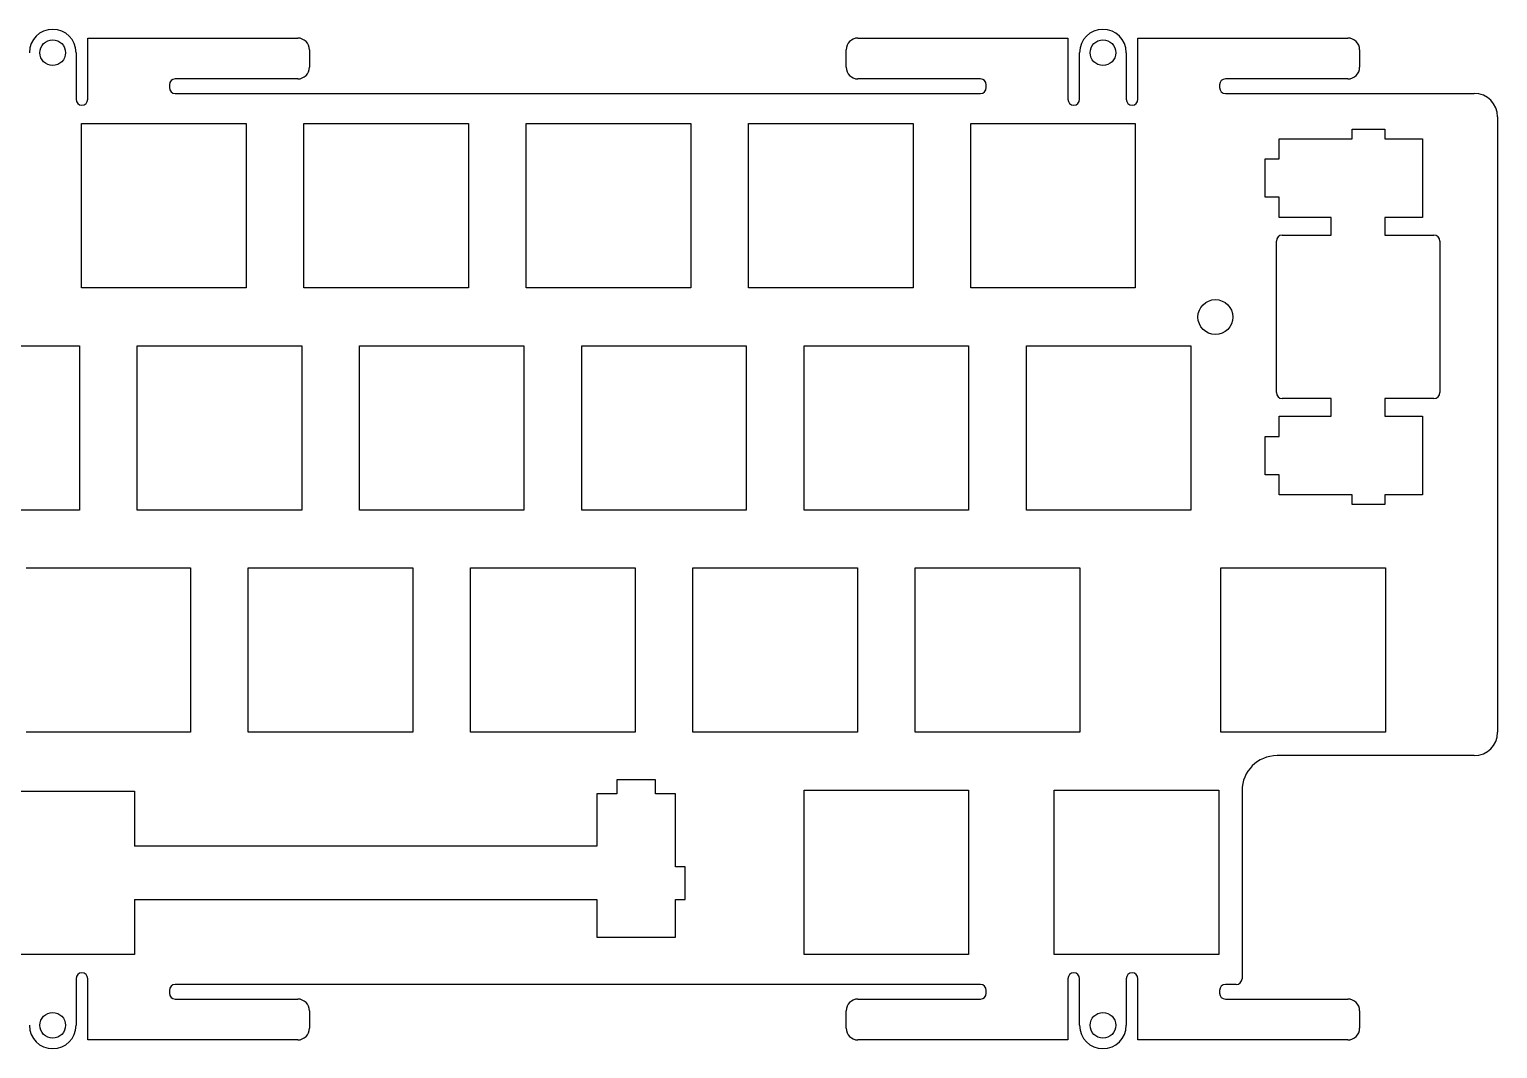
# Model space of a CAD drawing. Header units: millimetres. Extents: x -124 to 124, y -125 to -38.
# Drawn here: x -1.8 to 124.1, y -125.3 to -37.9 of the extents above; entities that cross this region are included whole.
import ezdxf

# ---------------------------------------------------------------- set-up
doc = ezdxf.new("R2010")
doc.units = ezdxf.units.MM
for name, color, linetype in [('Shape10721', 7, 'CONTINUOUS'), ('Shape12750', 7, 'CONTINUOUS'), ('Shape7301', 7, 'CONTINUOUS'), ('Shape7302', 7, 'CONTINUOUS'), ('Shape7304', 7, 'CONTINUOUS'), ('Shape7305', 7, 'CONTINUOUS'), ('Shape7307', 7, 'CONTINUOUS'), ('Shape7308', 7, 'CONTINUOUS'), ('Shape7309', 7, 'CONTINUOUS'), ('Shape7310', 7, 'CONTINUOUS'), ('Shape7311', 7, 'CONTINUOUS'), ('Shape7312', 7, 'CONTINUOUS'), ('Shape7313', 7, 'CONTINUOUS'), ('Shape7314', 7, 'CONTINUOUS'), ('Shape7315', 7, 'CONTINUOUS'), ('Shape7316', 7, 'CONTINUOUS'), ('Shape7317', 7, 'CONTINUOUS'), ('Shape7318', 7, 'CONTINUOUS'), ('Shape7319', 7, 'CONTINUOUS'), ('Shape7320', 7, 'CONTINUOUS'), ('Shape7321', 7, 'CONTINUOUS'), ('Shape7322', 7, 'CONTINUOUS'), ('Shape7323', 7, 'CONTINUOUS'), ('Shape7324', 7, 'CONTINUOUS'), ('Shape7325', 7, 'CONTINUOUS'), ('Shape7326', 7, 'CONTINUOUS'), ('Shape7327', 7, 'CONTINUOUS'), ('Shape7328', 7, 'CONTINUOUS'), ('Shape7329', 7, 'CONTINUOUS'), ('Shape7330', 7, 'CONTINUOUS'), ('Shape7331', 7, 'CONTINUOUS'), ('Shape7332', 7, 'CONTINUOUS'), ('Shape7333', 7, 'CONTINUOUS'), ('Shape7334', 7, 'CONTINUOUS'), ('Shape7335', 7, 'CONTINUOUS'), ('Shape7336', 7, 'CONTINUOUS'), ('Shape7337', 7, 'CONTINUOUS'), ('Shape7338', 7, 'CONTINUOUS'), ('Shape7339', 7, 'CONTINUOUS'), ('Shape7340', 7, 'CONTINUOUS'), ('Shape7341', 7, 'CONTINUOUS'), ('Shape7342', 7, 'CONTINUOUS'), ('Shape7343', 7, 'CONTINUOUS'), ('Shape7423', 7, 'CONTINUOUS'), ('Shape7424', 7, 'CONTINUOUS'), ('Shape7425', 7, 'CONTINUOUS'), ('Shape7426', 7, 'CONTINUOUS'), ('Shape7427', 7, 'CONTINUOUS'), ('Shape7428', 7, 'CONTINUOUS'), ('Shape7429', 7, 'CONTINUOUS'), ('Shape7430', 7, 'CONTINUOUS'), ('Shape7431', 7, 'CONTINUOUS'), ('Shape7432', 7, 'CONTINUOUS'), ('Shape7433', 7, 'CONTINUOUS'), ('Shape7434', 7, 'CONTINUOUS'), ('Shape7435', 7, 'CONTINUOUS'), ('Shape7436', 7, 'CONTINUOUS'), ('Shape7437', 7, 'CONTINUOUS'), ('Shape7438', 7, 'CONTINUOUS'), ('Shape7439', 7, 'CONTINUOUS'), ('Shape7440', 7, 'CONTINUOUS'), ('Shape7441', 7, 'CONTINUOUS'), ('Shape7442', 7, 'CONTINUOUS'), ('Shape7443', 7, 'CONTINUOUS'), ('Shape7444', 7, 'CONTINUOUS'), ('Shape7445', 7, 'CONTINUOUS'), ('Shape7446', 7, 'CONTINUOUS'), ('Shape7447', 7, 'CONTINUOUS'), ('Shape7448', 7, 'CONTINUOUS'), ('Shape7449', 7, 'CONTINUOUS'), ('Shape7450', 7, 'CONTINUOUS'), ('Shape7451', 7, 'CONTINUOUS'), ('Shape7452', 7, 'CONTINUOUS'), ('Shape7453', 7, 'CONTINUOUS'), ('Shape7454', 7, 'CONTINUOUS'), ('Shape7455', 7, 'CONTINUOUS'), ('Shape7456', 7, 'CONTINUOUS'), ('Shape7457', 7, 'CONTINUOUS'), ('Shape7458', 7, 'CONTINUOUS'), ('Shape7459', 7, 'CONTINUOUS'), ('Shape7460', 7, 'CONTINUOUS'), ('Shape7461', 7, 'CONTINUOUS'), ('Shape7462', 7, 'CONTINUOUS'), ('Shape7463', 7, 'CONTINUOUS'), ('Shape7464', 7, 'CONTINUOUS'), ('Shape7465', 7, 'CONTINUOUS'), ('Shape7466', 7, 'CONTINUOUS'), ('Shape7721', 7, 'CONTINUOUS'), ('Shape7722', 7, 'CONTINUOUS'), ('Shape7723', 7, 'CONTINUOUS'), ('Shape7724', 7, 'CONTINUOUS'), ('Shape7725', 7, 'CONTINUOUS'), ('Shape7726', 7, 'CONTINUOUS'), ('Shape7727', 7, 'CONTINUOUS'), ('Shape7728', 7, 'CONTINUOUS'), ('Shape7733', 7, 'CONTINUOUS'), ('Shape7734', 7, 'CONTINUOUS'), ('Shape7735', 7, 'CONTINUOUS'), ('Shape7736', 7, 'CONTINUOUS'), ('Shape7737', 7, 'CONTINUOUS'), ('Shape7738', 7, 'CONTINUOUS'), ('Shape7739', 7, 'CONTINUOUS'), ('Shape7740', 7, 'CONTINUOUS'), ('Shape7741', 7, 'CONTINUOUS'), ('Shape7742', 7, 'CONTINUOUS'), ('Shape7743', 7, 'CONTINUOUS'), ('Shape7744', 7, 'CONTINUOUS'), ('Shape7745', 7, 'CONTINUOUS'), ('Shape7761', 7, 'CONTINUOUS'), ('Shape7762', 7, 'CONTINUOUS'), ('Shape7764', 7, 'CONTINUOUS'), ('Shape7765', 7, 'CONTINUOUS'), ('Shape7766', 7, 'CONTINUOUS'), ('Shape7767', 7, 'CONTINUOUS'), ('Shape7768', 7, 'CONTINUOUS'), ('Shape7778', 7, 'CONTINUOUS'), ('Shape7779', 7, 'CONTINUOUS'), ('Shape7780', 7, 'CONTINUOUS'), ('Shape7781', 7, 'CONTINUOUS'), ('Shape7782', 7, 'CONTINUOUS'), ('Shape7783', 7, 'CONTINUOUS'), ('Shape7784', 7, 'CONTINUOUS'), ('Shape7785', 7, 'CONTINUOUS'), ('Shape7786', 7, 'CONTINUOUS'), ('Shape7787', 7, 'CONTINUOUS'), ('Shape7788', 7, 'CONTINUOUS'), ('Shape7789', 7, 'CONTINUOUS'), ('Shape7790', 7, 'CONTINUOUS'), ('Shape7791', 7, 'CONTINUOUS'), ('Shape7792', 7, 'CONTINUOUS'), ('Shape7793', 7, 'CONTINUOUS'), ('Shape7794', 7, 'CONTINUOUS'), ('Shape7795', 7, 'CONTINUOUS'), ('Shape7796', 7, 'CONTINUOUS'), ('Shape7797', 7, 'CONTINUOUS'), ('Shape7799', 7, 'CONTINUOUS'), ('Shape7800', 7, 'CONTINUOUS'), ('Shape7801', 7, 'CONTINUOUS'), ('Shape7834', 7, 'CONTINUOUS'), ('Shape7835', 7, 'CONTINUOUS'), ('Shape7836', 7, 'CONTINUOUS'), ('Shape7837', 7, 'CONTINUOUS'), ('Shape7838', 7, 'CONTINUOUS'), ('Shape7839', 7, 'CONTINUOUS'), ('Shape7840', 7, 'CONTINUOUS'), ('Shape7841', 7, 'CONTINUOUS'), ('Shape7842', 7, 'CONTINUOUS'), ('Shape7843', 7, 'CONTINUOUS'), ('Shape7844', 7, 'CONTINUOUS'), ('Shape7845', 7, 'CONTINUOUS'), ('Shape7846', 7, 'CONTINUOUS'), ('Shape7847', 7, 'CONTINUOUS'), ('Shape7848', 7, 'CONTINUOUS'), ('Shape7849', 7, 'CONTINUOUS'), ('Shape7850', 7, 'CONTINUOUS'), ('Shape7851', 7, 'CONTINUOUS'), ('Shape7852', 7, 'CONTINUOUS'), ('Shape7853', 7, 'CONTINUOUS'), ('Shape7870', 7, 'CONTINUOUS'), ('Shape7871', 7, 'CONTINUOUS'), ('Shape7872', 7, 'CONTINUOUS'), ('Shape7874', 7, 'CONTINUOUS'), ('Shape7875', 7, 'CONTINUOUS'), ('Shape7876', 7, 'CONTINUOUS'), ('Shape7877', 7, 'CONTINUOUS'), ('Shape7878', 7, 'CONTINUOUS'), ('Shape7879', 7, 'CONTINUOUS'), ('Shape7880', 7, 'CONTINUOUS'), ('Shape7881', 7, 'CONTINUOUS'), ('Shape7882', 7, 'CONTINUOUS'), ('Shape7883', 7, 'CONTINUOUS'), ('Shape7884', 7, 'CONTINUOUS'), ('Shape7885', 7, 'CONTINUOUS'), ('Shape7886', 7, 'CONTINUOUS'), ('Shape7887', 7, 'CONTINUOUS'), ('Shape7888', 7, 'CONTINUOUS'), ('Shape7889', 7, 'CONTINUOUS'), ('Shape7890', 7, 'CONTINUOUS'), ('Shape7891', 7, 'CONTINUOUS'), ('Shape7892', 7, 'CONTINUOUS'), ('Shape7893', 7, 'CONTINUOUS'), ('Shape7898', 7, 'CONTINUOUS'), ('Shape7899', 7, 'CONTINUOUS'), ('Shape7900', 7, 'CONTINUOUS'), ('Shape7901', 7, 'CONTINUOUS'), ('Shape7902', 7, 'CONTINUOUS'), ('Shape7903', 7, 'CONTINUOUS'), ('Shape7904', 7, 'CONTINUOUS'), ('Shape7905', 7, 'CONTINUOUS'), ('Shape7906', 7, 'CONTINUOUS'), ('Shape7907', 7, 'CONTINUOUS'), ('Shape7908', 7, 'CONTINUOUS'), ('Shape7909', 7, 'CONTINUOUS'), ('Shape7910', 7, 'CONTINUOUS'), ('Shape7911', 7, 'CONTINUOUS'), ('Shape7912', 7, 'CONTINUOUS'), ('Shape7913', 7, 'CONTINUOUS'), ('Shape7914', 7, 'CONTINUOUS'), ('Shape7915', 7, 'CONTINUOUS'), ('Shape7916', 7, 'CONTINUOUS'), ('Shape7917', 7, 'CONTINUOUS'), ('Shape7918', 7, 'CONTINUOUS'), ('Shape7919', 7, 'CONTINUOUS'), ('Shape7920', 7, 'CONTINUOUS'), ('Shape7921', 7, 'CONTINUOUS'), ('Shape7922', 7, 'CONTINUOUS'), ('Shape7923', 7, 'CONTINUOUS'), ('Shape7924', 7, 'CONTINUOUS'), ('Shape7925', 7, 'CONTINUOUS'), ('Shape7926', 7, 'CONTINUOUS'), ('Shape7927', 7, 'CONTINUOUS'), ('Shape7928', 7, 'CONTINUOUS'), ('Shape7929', 7, 'CONTINUOUS'), ('Shape7930', 7, 'CONTINUOUS'), ('Shape7931', 7, 'CONTINUOUS'), ('Shape7932', 7, 'CONTINUOUS'), ('Shape7933', 7, 'CONTINUOUS'), ('Shape7934', 7, 'CONTINUOUS'), ('Shape7935', 7, 'CONTINUOUS'), ('Shape7936', 7, 'CONTINUOUS')]:
    doc.layers.add(name, color=color, linetype=linetype)

msp = doc.modelspace()

# ---------------------------------------------------------------- linework, layer by layer
at = {"layer": 'Shape10721'}
msp.add_line((111.611, -46.4414), (114.412, -46.4414), dxfattribs=at)
at = {"layer": 'Shape12750'}
msp.add_circle((99.8866, -62.5672), 1.5, dxfattribs=at)
at = {"layer": 'Shape7301'}
msp.add_circle((90.2422, -39.8926), 1.1, dxfattribs=at)
at = {"layer": 'Shape7302'}
msp.add_circle((0.24222, -39.8926), 1.1, dxfattribs=at)
at = {"layer": 'Shape7304'}
msp.add_circle((90.2422, -123.291), 1.1, dxfattribs=at)
at = {"layer": 'Shape7305'}
msp.add_circle((0.24222, -123.291), 1.1, dxfattribs=at)
at = {"layer": 'Shape7307'}
msp.add_line((101.661, -119.792), (100.742, -119.792), dxfattribs=at)
at = {"layer": 'Shape7308'}
msp.add_arc((100.742, -120.292), 0.5, 90, 180, dxfattribs=at)
at = {"layer": 'Shape7309'}
msp.add_line((100.242, -120.292), (100.242, -120.541), dxfattribs=at)
at = {"layer": 'Shape7310'}
msp.add_arc((100.742, -120.541), 0.5, -180, -90, dxfattribs=at)
at = {"layer": 'Shape7311'}
msp.add_line((100.742, -121.041), (111.242, -121.041), dxfattribs=at)
at = {"layer": 'Shape7312'}
msp.add_arc((111.242, -122.041), 1, 0, 90, dxfattribs=at)
at = {"layer": 'Shape7313'}
msp.add_line((112.242, -122.041), (112.242, -123.541), dxfattribs=at)
at = {"layer": 'Shape7314'}
msp.add_arc((111.242, -123.541), 1, -90, 0, dxfattribs=at)
at = {"layer": 'Shape7315'}
msp.add_line((111.242, -124.541), (93.2422, -124.541), dxfattribs=at)
at = {"layer": 'Shape7316'}
msp.add_line((93.2422, -124.541), (93.2422, -119.291), dxfattribs=at)
at = {"layer": 'Shape7317'}
msp.add_arc((92.7422, -119.291), 0.5, 0, 180, dxfattribs=at)
at = {"layer": 'Shape7318'}
msp.add_line((92.2422, -119.291), (92.2422, -123.291), dxfattribs=at)
at = {"layer": 'Shape7319'}
msp.add_arc((90.2422, -123.291), 2, 180, 0, dxfattribs=at)
at = {"layer": 'Shape7320'}
msp.add_line((88.2422, -123.291), (88.2422, -119.291), dxfattribs=at)
at = {"layer": 'Shape7321'}
msp.add_arc((87.7422, -119.291), 0.5, 0, 180, dxfattribs=at)
at = {"layer": 'Shape7322'}
msp.add_line((87.2422, -119.291), (87.2422, -124.541), dxfattribs=at)
at = {"layer": 'Shape7323'}
msp.add_line((87.2422, -124.541), (69.2422, -124.541), dxfattribs=at)
at = {"layer": 'Shape7324'}
msp.add_arc((69.2422, -123.541), 1, 180, -90, dxfattribs=at)
at = {"layer": 'Shape7325'}
msp.add_line((68.2422, -123.541), (68.2422, -122.041), dxfattribs=at)
at = {"layer": 'Shape7326'}
msp.add_arc((69.2422, -122.041), 1, 90, 180, dxfattribs=at)
at = {"layer": 'Shape7327'}
msp.add_line((69.2422, -121.041), (79.7422, -121.041), dxfattribs=at)
at = {"layer": 'Shape7328'}
msp.add_arc((79.7422, -120.541), 0.5, -90, 0, dxfattribs=at)
at = {"layer": 'Shape7329'}
msp.add_line((80.2422, -120.541), (80.2422, -120.292), dxfattribs=at)
at = {"layer": 'Shape7330'}
msp.add_arc((79.7422, -120.292), 0.5, 0, 90, dxfattribs=at)
at = {"layer": 'Shape7331'}
msp.add_line((79.7422, -119.792), (10.7422, -119.792), dxfattribs=at)
at = {"layer": 'Shape7332'}
msp.add_arc((10.7422, -120.292), 0.5, 90, 180, dxfattribs=at)
at = {"layer": 'Shape7333'}
msp.add_line((10.2422, -120.292), (10.2422, -120.541), dxfattribs=at)
at = {"layer": 'Shape7334'}
msp.add_arc((10.7422, -120.541), 0.5, 180, -90, dxfattribs=at)
at = {"layer": 'Shape7335'}
msp.add_line((10.7422, -121.041), (21.2422, -121.041), dxfattribs=at)
at = {"layer": 'Shape7336'}
msp.add_arc((21.2422, -122.041), 1, 0, 90, dxfattribs=at)
at = {"layer": 'Shape7337'}
msp.add_line((22.2422, -122.041), (22.2422, -123.541), dxfattribs=at)
at = {"layer": 'Shape7338'}
msp.add_arc((21.2422, -123.541), 1, -90, 0, dxfattribs=at)
at = {"layer": 'Shape7339'}
msp.add_line((21.2422, -124.541), (3.24222, -124.541), dxfattribs=at)
at = {"layer": 'Shape7340'}
msp.add_line((3.24222, -124.541), (3.24222, -119.291), dxfattribs=at)
at = {"layer": 'Shape7341'}
msp.add_arc((2.74222, -119.291), 0.5, 0, 180, dxfattribs=at)
at = {"layer": 'Shape7342'}
msp.add_line((2.24222, -119.291), (2.24222, -123.291), dxfattribs=at)
at = {"layer": 'Shape7343'}
msp.add_arc((0.24222, -123.291), 2, 180, 0, dxfattribs=at)
at = {"layer": 'Shape7423'}
msp.add_arc((0.24222, -39.8926), 2, 0, 180, dxfattribs=at)
at = {"layer": 'Shape7424'}
msp.add_line((2.24222, -39.8926), (2.24222, -43.8926), dxfattribs=at)
at = {"layer": 'Shape7425'}
msp.add_arc((2.74222, -43.8926), 0.5, 180, 0, dxfattribs=at)
at = {"layer": 'Shape7426'}
msp.add_line((3.24222, -43.8926), (3.24222, -38.6426), dxfattribs=at)
at = {"layer": 'Shape7427'}
msp.add_line((3.24222, -38.6426), (21.2422, -38.6426), dxfattribs=at)
at = {"layer": 'Shape7428'}
msp.add_arc((21.2422, -39.6426), 1, 0, 90, dxfattribs=at)
at = {"layer": 'Shape7429'}
msp.add_line((22.2422, -39.6426), (22.2422, -41.1426), dxfattribs=at)
at = {"layer": 'Shape7430'}
msp.add_arc((21.2422, -41.1426), 1, -90, 0, dxfattribs=at)
at = {"layer": 'Shape7431'}
msp.add_line((21.2422, -42.1426), (10.7422, -42.1426), dxfattribs=at)
at = {"layer": 'Shape7432'}
msp.add_arc((10.7422, -42.6426), 0.5, 90, 180, dxfattribs=at)
at = {"layer": 'Shape7433'}
msp.add_line((10.2422, -42.6426), (10.2422, -42.8917), dxfattribs=at)
at = {"layer": 'Shape7434'}
msp.add_arc((10.7422, -42.8917), 0.5, 180, -90, dxfattribs=at)
at = {"layer": 'Shape7435'}
msp.add_line((10.7422, -43.3917), (79.7422, -43.3917), dxfattribs=at)
at = {"layer": 'Shape7436'}
msp.add_arc((79.7422, -42.8917), 0.5, -90, 0, dxfattribs=at)
at = {"layer": 'Shape7437'}
msp.add_line((80.2422, -42.8917), (80.2422, -42.6426), dxfattribs=at)
at = {"layer": 'Shape7438'}
msp.add_arc((79.7422, -42.6426), 0.5, 0, 90, dxfattribs=at)
at = {"layer": 'Shape7439'}
msp.add_line((79.7422, -42.1426), (69.2422, -42.1426), dxfattribs=at)
at = {"layer": 'Shape7440'}
msp.add_arc((69.2422, -41.1426), 1, 180, -90, dxfattribs=at)
at = {"layer": 'Shape7441'}
msp.add_line((68.2422, -41.1426), (68.2422, -39.6426), dxfattribs=at)
at = {"layer": 'Shape7442'}
msp.add_arc((69.2422, -39.6426), 1, 90, 180, dxfattribs=at)
at = {"layer": 'Shape7443'}
msp.add_line((69.2422, -38.6426), (87.2422, -38.6426), dxfattribs=at)
at = {"layer": 'Shape7444'}
msp.add_line((87.2422, -38.6426), (87.2422, -43.8926), dxfattribs=at)
at = {"layer": 'Shape7445'}
msp.add_arc((87.7422, -43.8926), 0.5, 180, 0, dxfattribs=at)
at = {"layer": 'Shape7446'}
msp.add_line((88.2422, -43.8926), (88.2422, -39.8926), dxfattribs=at)
at = {"layer": 'Shape7447'}
msp.add_arc((90.2422, -39.8926), 2, 0, 180, dxfattribs=at)
at = {"layer": 'Shape7448'}
msp.add_line((92.2422, -39.8926), (92.2422, -43.8926), dxfattribs=at)
at = {"layer": 'Shape7449'}
msp.add_arc((92.7422, -43.8926), 0.5, 180, 0, dxfattribs=at)
at = {"layer": 'Shape7450'}
msp.add_line((93.2422, -43.8926), (93.2422, -38.6426), dxfattribs=at)
at = {"layer": 'Shape7451'}
msp.add_line((93.2422, -38.6426), (111.242, -38.6426), dxfattribs=at)
at = {"layer": 'Shape7452'}
msp.add_arc((111.242, -39.6426), 1, 0, 90, dxfattribs=at)
at = {"layer": 'Shape7453'}
msp.add_line((112.242, -39.6426), (112.242, -41.1426), dxfattribs=at)
at = {"layer": 'Shape7454'}
msp.add_arc((111.242, -41.1426), 1, -90, 0, dxfattribs=at)
at = {"layer": 'Shape7455'}
msp.add_line((111.242, -42.1426), (100.742, -42.1426), dxfattribs=at)
at = {"layer": 'Shape7456'}
msp.add_arc((100.742, -42.6426), 0.5, 90, 180, dxfattribs=at)
at = {"layer": 'Shape7457'}
msp.add_line((100.242, -42.6426), (100.242, -42.8917), dxfattribs=at)
at = {"layer": 'Shape7458'}
msp.add_arc((100.742, -42.8917), 0.5, -180, -90, dxfattribs=at)
at = {"layer": 'Shape7459'}
msp.add_line((100.742, -43.3917), (122.067, -43.3917), dxfattribs=at)
at = {"layer": 'Shape7460'}
msp.add_arc((122.067, -45.3917), 2, 0, 90, dxfattribs=at)
at = {"layer": 'Shape7461'}
msp.add_line((124.067, -45.3917), (124.067, -98.1667), dxfattribs=at)
at = {"layer": 'Shape7462'}
msp.add_arc((122.067, -98.1667), 2, -90, 0, dxfattribs=at)
at = {"layer": 'Shape7463'}
msp.add_line((122.067, -100.167), (105.161, -100.167), dxfattribs=at)
at = {"layer": 'Shape7464'}
msp.add_arc((105.161, -103.167), 3, 90, 180, dxfattribs=at)
at = {"layer": 'Shape7465'}
msp.add_line((102.161, -103.167), (102.161, -119.292), dxfattribs=at)
at = {"layer": 'Shape7466'}
msp.add_arc((101.661, -119.292), 0.5, -90, 0, dxfattribs=at)
at = {"layer": 'Shape7721'}
msp.add_line((86.0612, -117.217), (86.0612, -103.117), dxfattribs=at)
at = {"layer": 'Shape7722'}
msp.add_line((86.0612, -103.117), (100.161, -103.117), dxfattribs=at)
at = {"layer": 'Shape7723'}
msp.add_line((100.161, -103.117), (100.161, -117.217), dxfattribs=at)
at = {"layer": 'Shape7724'}
msp.add_line((100.161, -117.217), (86.0612, -117.217), dxfattribs=at)
at = {"layer": 'Shape7725'}
msp.add_line((78.7292, -103.117), (78.7292, -117.217), dxfattribs=at)
at = {"layer": 'Shape7726'}
msp.add_line((78.7292, -117.217), (64.6302, -117.217), dxfattribs=at)
at = {"layer": 'Shape7727'}
msp.add_line((64.6302, -117.217), (64.6302, -103.117), dxfattribs=at)
at = {"layer": 'Shape7728'}
msp.add_line((64.6302, -103.117), (78.7292, -103.117), dxfattribs=at)
at = {"layer": 'Shape7733'}
msp.add_line((46.8664, -115.746), (53.6154, -115.746), dxfattribs=at)
at = {"layer": 'Shape7734'}
msp.add_line((53.6154, -115.746), (53.6154, -112.516), dxfattribs=at)
at = {"layer": 'Shape7735'}
msp.add_line((53.6154, -112.516), (54.4394, -112.516), dxfattribs=at)
at = {"layer": 'Shape7736'}
msp.add_line((54.4394, -112.516), (54.4394, -109.715), dxfattribs=at)
at = {"layer": 'Shape7737'}
msp.add_line((54.4394, -109.715), (53.6154, -109.715), dxfattribs=at)
at = {"layer": 'Shape7738'}
msp.add_line((53.6154, -109.715), (53.6154, -103.445), dxfattribs=at)
at = {"layer": 'Shape7739'}
msp.add_line((53.6154, -103.445), (51.8904, -103.445), dxfattribs=at)
at = {"layer": 'Shape7740'}
msp.add_line((51.8904, -103.445), (51.8904, -102.245), dxfattribs=at)
at = {"layer": 'Shape7741'}
msp.add_line((51.8904, -102.245), (48.5894, -102.245), dxfattribs=at)
at = {"layer": 'Shape7742'}
msp.add_line((48.5894, -102.245), (48.5894, -103.445), dxfattribs=at)
at = {"layer": 'Shape7743'}
msp.add_line((48.5894, -103.445), (46.8664, -103.445), dxfattribs=at)
at = {"layer": 'Shape7744'}
msp.add_line((46.8664, -103.445), (46.8664, -107.916), dxfattribs=at)
at = {"layer": 'Shape7745'}
msp.add_line((46.8664, -107.916), (7.24163, -107.916), dxfattribs=at)
at = {"layer": 'Shape7761'}
msp.add_line((7.24163, -112.516), (46.8664, -112.516), dxfattribs=at)
at = {"layer": 'Shape7762'}
msp.add_line((46.8664, -112.516), (46.8664, -115.746), dxfattribs=at)
at = {"layer": 'Shape7764'}
msp.add_line((-6.75767, -103.215), (7.24212, -103.215), dxfattribs=at)
at = {"layer": 'Shape7765'}
msp.add_line((7.24212, -103.215), (7.24213, -107.916), dxfattribs=at)
at = {"layer": 'Shape7766'}
msp.add_line((7.24163, -112.516), (7.24212, -112.516), dxfattribs=at)
at = {"layer": 'Shape7767'}
msp.add_line((7.24212, -117.217), (-6.75768, -117.217), dxfattribs=at)
at = {"layer": 'Shape7768'}
msp.add_line((7.24212, -112.516), (7.24212, -117.217), dxfattribs=at)
at = {"layer": 'Shape7778'}
msp.add_line((97.7792, -65.0167), (97.7792, -79.1167), dxfattribs=at)
at = {"layer": 'Shape7779'}
msp.add_line((97.7792, -79.1167), (83.6792, -79.1167), dxfattribs=at)
at = {"layer": 'Shape7780'}
msp.add_line((83.6792, -79.1167), (83.6792, -65.0167), dxfattribs=at)
at = {"layer": 'Shape7781'}
msp.add_line((83.6792, -65.0167), (97.7792, -65.0167), dxfattribs=at)
at = {"layer": 'Shape7782'}
msp.add_line((64.6302, -65.0167), (78.7292, -65.0167), dxfattribs=at)
at = {"layer": 'Shape7783'}
msp.add_line((78.7292, -65.0167), (78.7292, -79.1167), dxfattribs=at)
at = {"layer": 'Shape7784'}
msp.add_line((78.7292, -79.1167), (64.6302, -79.1167), dxfattribs=at)
at = {"layer": 'Shape7785'}
msp.add_line((64.6302, -79.1167), (64.6302, -65.0167), dxfattribs=at)
at = {"layer": 'Shape7786'}
msp.add_line((45.5792, -79.1167), (45.5792, -65.0167), dxfattribs=at)
at = {"layer": 'Shape7787'}
msp.add_line((45.5792, -65.0167), (59.6792, -65.0167), dxfattribs=at)
at = {"layer": 'Shape7788'}
msp.add_line((59.6792, -65.0167), (59.6792, -79.1167), dxfattribs=at)
at = {"layer": 'Shape7789'}
msp.add_line((59.6792, -79.1167), (45.5792, -79.1167), dxfattribs=at)
at = {"layer": 'Shape7790'}
msp.add_line((26.5302, -65.0167), (40.6302, -65.0167), dxfattribs=at)
at = {"layer": 'Shape7791'}
msp.add_line((40.6302, -65.0167), (40.6302, -79.1167), dxfattribs=at)
at = {"layer": 'Shape7792'}
msp.add_line((40.6302, -79.1167), (26.5302, -79.1167), dxfattribs=at)
at = {"layer": 'Shape7793'}
msp.add_line((26.5302, -79.1167), (26.5302, -65.0167), dxfattribs=at)
at = {"layer": 'Shape7794'}
msp.add_line((7.47922, -79.1167), (7.47922, -65.0167), dxfattribs=at)
at = {"layer": 'Shape7795'}
msp.add_line((7.47922, -65.0167), (21.5792, -65.0167), dxfattribs=at)
at = {"layer": 'Shape7796'}
msp.add_line((21.5792, -65.0167), (21.5792, -79.1167), dxfattribs=at)
at = {"layer": 'Shape7797'}
msp.add_line((21.5792, -79.1167), (7.47922, -79.1167), dxfattribs=at)
at = {"layer": 'Shape7799'}
msp.add_line((-11.5708, -65.0167), (2.53022, -65.0167), dxfattribs=at)
at = {"layer": 'Shape7800'}
msp.add_line((2.53022, -65.0167), (2.53022, -79.1167), dxfattribs=at)
at = {"layer": 'Shape7801'}
msp.add_line((2.53022, -79.1167), (-11.5708, -79.1167), dxfattribs=at)
at = {"layer": 'Shape7834'}
msp.add_line((2.71722, -45.9667), (16.8172, -45.9667), dxfattribs=at)
at = {"layer": 'Shape7835'}
msp.add_line((16.8172, -45.9667), (16.8172, -60.0667), dxfattribs=at)
at = {"layer": 'Shape7836'}
msp.add_line((16.8172, -60.0667), (2.71722, -60.0667), dxfattribs=at)
at = {"layer": 'Shape7837'}
msp.add_line((2.71722, -60.0667), (2.71722, -45.9667), dxfattribs=at)
at = {"layer": 'Shape7838'}
msp.add_line((21.7672, -45.9667), (35.8672, -45.9667), dxfattribs=at)
at = {"layer": 'Shape7839'}
msp.add_line((35.8672, -45.9667), (35.8672, -60.0667), dxfattribs=at)
at = {"layer": 'Shape7840'}
msp.add_line((35.8672, -60.0667), (21.7672, -60.0667), dxfattribs=at)
at = {"layer": 'Shape7841'}
msp.add_line((21.7672, -60.0667), (21.7672, -45.9667), dxfattribs=at)
at = {"layer": 'Shape7842'}
msp.add_line((40.8172, -45.9667), (54.9172, -45.9667), dxfattribs=at)
at = {"layer": 'Shape7843'}
msp.add_line((54.9172, -45.9667), (54.9172, -60.0667), dxfattribs=at)
at = {"layer": 'Shape7844'}
msp.add_line((54.9172, -60.0667), (40.8172, -60.0667), dxfattribs=at)
at = {"layer": 'Shape7845'}
msp.add_line((40.8172, -60.0667), (40.8172, -45.9667), dxfattribs=at)
at = {"layer": 'Shape7846'}
msp.add_line((59.8672, -45.9667), (73.9672, -45.9667), dxfattribs=at)
at = {"layer": 'Shape7847'}
msp.add_line((73.9672, -45.9667), (73.9672, -60.0667), dxfattribs=at)
at = {"layer": 'Shape7848'}
msp.add_line((73.9672, -60.0667), (59.8672, -60.0667), dxfattribs=at)
at = {"layer": 'Shape7849'}
msp.add_line((59.8672, -60.0667), (59.8672, -45.9667), dxfattribs=at)
at = {"layer": 'Shape7850'}
msp.add_line((78.9172, -45.9667), (93.0172, -45.9667), dxfattribs=at)
at = {"layer": 'Shape7851'}
msp.add_line((93.0172, -45.9667), (93.0172, -60.0667), dxfattribs=at)
at = {"layer": 'Shape7852'}
msp.add_line((93.0172, -60.0667), (78.9172, -60.0667), dxfattribs=at)
at = {"layer": 'Shape7853'}
msp.add_line((78.9172, -60.0667), (78.9172, -45.9667), dxfattribs=at)
at = {"layer": 'Shape7870'}
msp.add_line((-2.04578, -84.0667), (12.0542, -84.0667), dxfattribs=at)
at = {"layer": 'Shape7871'}
msp.add_line((12.0542, -84.0667), (12.0542, -98.1667), dxfattribs=at)
at = {"layer": 'Shape7872'}
msp.add_line((12.0542, -98.1667), (-2.04578, -98.1667), dxfattribs=at)
at = {"layer": 'Shape7874'}
msp.add_line((17.0042, -84.0667), (31.1042, -84.0667), dxfattribs=at)
at = {"layer": 'Shape7875'}
msp.add_line((31.1042, -84.0667), (31.1042, -98.1667), dxfattribs=at)
at = {"layer": 'Shape7876'}
msp.add_line((31.1042, -98.1667), (17.0042, -98.1667), dxfattribs=at)
at = {"layer": 'Shape7877'}
msp.add_line((17.0042, -98.1667), (17.0042, -84.0667), dxfattribs=at)
at = {"layer": 'Shape7878'}
msp.add_line((36.0542, -84.0667), (50.1542, -84.0667), dxfattribs=at)
at = {"layer": 'Shape7879'}
msp.add_line((50.1542, -84.0667), (50.1542, -98.1667), dxfattribs=at)
at = {"layer": 'Shape7880'}
msp.add_line((50.1542, -98.1667), (36.0542, -98.1667), dxfattribs=at)
at = {"layer": 'Shape7881'}
msp.add_line((36.0542, -98.1667), (36.0542, -84.0667), dxfattribs=at)
at = {"layer": 'Shape7882'}
msp.add_line((55.1042, -84.0667), (69.2042, -84.0667), dxfattribs=at)
at = {"layer": 'Shape7883'}
msp.add_line((69.2042, -84.0667), (69.2042, -98.1667), dxfattribs=at)
at = {"layer": 'Shape7884'}
msp.add_line((69.2042, -98.1667), (55.1042, -98.1667), dxfattribs=at)
at = {"layer": 'Shape7885'}
msp.add_line((55.1042, -98.1667), (55.1042, -84.0667), dxfattribs=at)
at = {"layer": 'Shape7886'}
msp.add_line((74.1542, -84.0667), (88.2542, -84.0667), dxfattribs=at)
at = {"layer": 'Shape7887'}
msp.add_line((88.2542, -84.0667), (88.2542, -98.1667), dxfattribs=at)
at = {"layer": 'Shape7888'}
msp.add_line((88.2542, -98.1667), (74.1542, -98.1667), dxfattribs=at)
at = {"layer": 'Shape7889'}
msp.add_line((74.1542, -98.1667), (74.1542, -84.0667), dxfattribs=at)
at = {"layer": 'Shape7890'}
msp.add_line((100.348, -84.0667), (114.448, -84.0667), dxfattribs=at)
at = {"layer": 'Shape7891'}
msp.add_line((114.448, -84.0667), (114.448, -98.1667), dxfattribs=at)
at = {"layer": 'Shape7892'}
msp.add_line((114.448, -98.1667), (100.348, -98.1667), dxfattribs=at)
at = {"layer": 'Shape7893'}
msp.add_line((100.348, -98.1667), (100.348, -84.0667), dxfattribs=at)
at = {"layer": 'Shape7898'}
msp.add_line((118.611, -69.5413), (114.412, -69.5413), dxfattribs=at)
at = {"layer": 'Shape7899'}
msp.add_arc((118.611, -69.0413), 0.5, -90, 0, dxfattribs=at)
at = {"layer": 'Shape7900'}
msp.add_line((114.412, -69.5413), (114.412, -71.0667), dxfattribs=at)
at = {"layer": 'Shape7901'}
msp.add_line((114.412, -71.0667), (117.64, -71.0667), dxfattribs=at)
at = {"layer": 'Shape7902'}
msp.add_line((117.64, -71.0667), (117.64, -77.8164), dxfattribs=at)
at = {"layer": 'Shape7903'}
msp.add_line((117.64, -77.8164), (114.412, -77.8164), dxfattribs=at)
at = {"layer": 'Shape7904'}
msp.add_line((114.412, -77.8164), (114.412, -78.6419), dxfattribs=at)
at = {"layer": 'Shape7905'}
msp.add_line((114.412, -78.6419), (111.611, -78.6419), dxfattribs=at)
at = {"layer": 'Shape7906'}
msp.add_line((111.611, -78.6419), (111.611, -77.8164), dxfattribs=at)
at = {"layer": 'Shape7907'}
msp.add_line((111.611, -77.8164), (105.341, -77.8164), dxfattribs=at)
at = {"layer": 'Shape7908'}
msp.add_line((105.341, -77.8164), (105.341, -76.0913), dxfattribs=at)
at = {"layer": 'Shape7909'}
msp.add_line((105.341, -76.0913), (104.141, -76.0913), dxfattribs=at)
at = {"layer": 'Shape7910'}
msp.add_line((104.141, -76.0913), (104.141, -72.7922), dxfattribs=at)
at = {"layer": 'Shape7911'}
msp.add_line((104.141, -72.7922), (105.341, -72.7922), dxfattribs=at)
at = {"layer": 'Shape7912'}
msp.add_line((105.341, -72.7922), (105.341, -71.0667), dxfattribs=at)
at = {"layer": 'Shape7913'}
msp.add_line((105.341, -71.0667), (109.81, -71.0667), dxfattribs=at)
at = {"layer": 'Shape7914'}
msp.add_line((109.81, -71.0667), (109.81, -69.5413), dxfattribs=at)
at = {"layer": 'Shape7915'}
msp.add_line((109.81, -69.5413), (105.611, -69.5413), dxfattribs=at)
at = {"layer": 'Shape7916'}
msp.add_line((105.111, -69.0413), (105.111, -56.042), dxfattribs=at)
at = {"layer": 'Shape7917'}
msp.add_arc((105.611, -69.0413), 0.5, 180, -90, dxfattribs=at)
at = {"layer": 'Shape7918'}
msp.add_line((105.611, -55.542), (109.81, -55.542), dxfattribs=at)
at = {"layer": 'Shape7919'}
msp.add_arc((105.611, -56.042), 0.5, 90, 180, dxfattribs=at)
at = {"layer": 'Shape7920'}
msp.add_line((109.81, -55.542), (109.81, -54.0163), dxfattribs=at)
at = {"layer": 'Shape7921'}
msp.add_line((109.81, -54.0163), (105.341, -54.0163), dxfattribs=at)
at = {"layer": 'Shape7922'}
msp.add_line((105.341, -54.0163), (105.341, -52.2926), dxfattribs=at)
at = {"layer": 'Shape7923'}
msp.add_line((105.341, -52.2926), (104.141, -52.2926), dxfattribs=at)
at = {"layer": 'Shape7924'}
msp.add_line((104.141, -52.2926), (104.141, -48.992), dxfattribs=at)
at = {"layer": 'Shape7925'}
msp.add_line((104.141, -48.992), (105.341, -48.992), dxfattribs=at)
at = {"layer": 'Shape7926'}
msp.add_line((105.341, -48.992), (105.341, -47.2669), dxfattribs=at)
at = {"layer": 'Shape7927'}
msp.add_line((105.341, -47.2669), (111.611, -47.2669), dxfattribs=at)
at = {"layer": 'Shape7928'}
msp.add_line((111.611, -47.2669), (111.611, -46.4414), dxfattribs=at)
at = {"layer": 'Shape7929'}
msp.add_line((114.412, -46.4414), (114.412, -47.2669), dxfattribs=at)
at = {"layer": 'Shape7930'}
msp.add_line((114.412, -47.2669), (117.64, -47.2669), dxfattribs=at)
at = {"layer": 'Shape7931'}
msp.add_line((117.64, -47.2669), (117.64, -54.0163), dxfattribs=at)
at = {"layer": 'Shape7932'}
msp.add_line((117.64, -54.0163), (114.412, -54.0163), dxfattribs=at)
at = {"layer": 'Shape7933'}
msp.add_line((114.412, -54.0163), (114.412, -55.542), dxfattribs=at)
at = {"layer": 'Shape7934'}
msp.add_line((114.412, -55.542), (118.611, -55.542), dxfattribs=at)
at = {"layer": 'Shape7935'}
msp.add_arc((118.611, -56.042), 0.5, 0, 90, dxfattribs=at)
at = {"layer": 'Shape7936'}
msp.add_line((119.111, -56.042), (119.111, -69.0413), dxfattribs=at)

doc.saveas('drawing.dxf')
